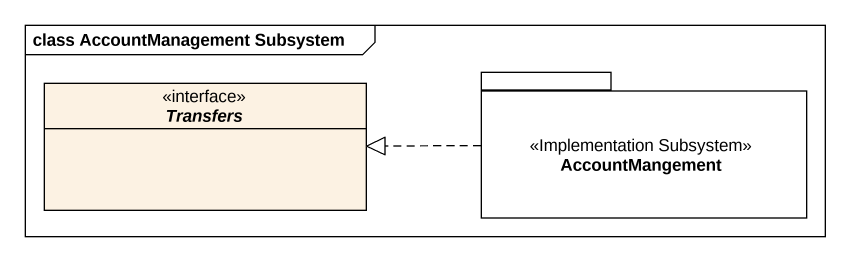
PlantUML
@startuml
mainframe class AccountManagement Subsystem
hide circle
hide empty members
interface Transfers <<interface>>
package AccountMangement <<Implementation Subsystem>> {
}
AccountMangement .left.|> Transfers
@enduml
